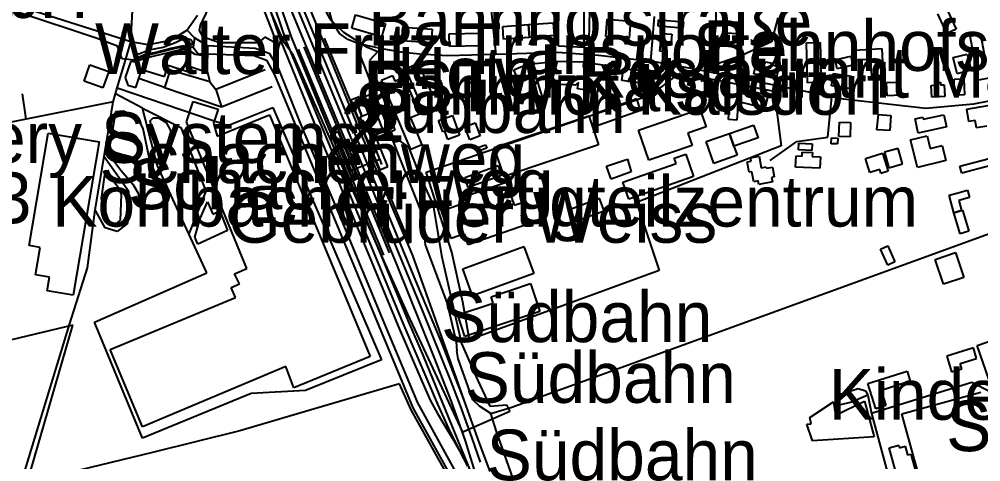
# Model space of a CAD drawing. Extents: x -3657 to 4700, y -7332 to 8131.
# Drawn here: x 2059 to 2884, y -3480 to -3101 of the extents above; entities that cross this region are included whole.
import ezdxf

# ---------------------------------------------------------------- set-up
doc = ezdxf.new("R2010")
doc.units = 0
for name, color, linetype in [('OSM_BUILDING_APARTMENTS', 9, 'CONTINUOUS'), ('OSM_BUILDING_COMMERCIAL', 9, 'CONTINUOUS'), ('OSM_BUILDING_DETACHED', 9, 'CONTINUOUS'), ('OSM_BUILDING_GARAGES', 9, 'CONTINUOUS'), ('OSM_BUILDING_HOTEL', 9, 'CONTINUOUS'), ('OSM_BUILDING_ROOF', 9, 'CONTINUOUS'), ('OSM_BUILDING_SCHOOL', 9, 'CONTINUOUS'), ('OSM_BUILDING_SEMIDETACHED_HOUSE', 9, 'CONTINUOUS'), ('OSM_BUILDING_TRAIN_STATION', 9, 'CONTINUOUS'), ('OSM_BUILDING_YES', 9, 'CONTINUOUS'), ('OSM_HIGHWAY_CYCLEWAY', 8, 'CONTINUOUS'), ('OSM_HIGHWAY_FOOTWAY', 8, 'CONTINUOUS'), ('OSM_HIGHWAY_RESIDENTIAL', 8, 'CONTINUOUS'), ('OSM_HIGHWAY_SERVICE', 8, 'CONTINUOUS'), ('OSM_HIGHWAY_STEPS', 8, 'CONTINUOUS'), ('OSM_HIGHWAY_TERTIARY', 8, 'CONTINUOUS'), ('OSM_HIGHWAY_TRACK', 8, 'CONTINUOUS'), ('OSM_HIGHWAY_UNCLASSIFIED', 8, 'CONTINUOUS'), ('OSM_LABELS', 8, 'CONTINUOUS'), ('OSM_LANDUSE_FARMLAND', 3, 'CONTINUOUS'), ('OSM_LANDUSE_INDUSTRIAL', 3, 'CONTINUOUS'), ('OSM_LANDUSE_MEADOW', 3, 'CONTINUOUS'), ('OSM_LANDUSE_RAILWAY', 3, 'CONTINUOUS'), ('OSM_LEISURE_PITCH', 3, 'CONTINUOUS'), ('OSM_RAILWAY_PLATFORM_EDGE', 5, 'CONTINUOUS'), ('OSM_RAILWAY_RAIL', 5, 'CONTINUOUS'), ('OSM_RAILWAY_SIGNAL_BOX', 5, 'CONTINUOUS')]:
    doc.layers.add(name, color=color, linetype=linetype)

msp = doc.modelspace()

# ---------------------------------------------------------------- linework, layer by layer
at = {"layer": 'OSM_BUILDING_APARTMENTS'}
for p, q in [((2344.260913, -3108.727269), (2347.590492, -3097.229714)), ((2347.590492, -3097.229714), (2373.263894, -3104.679774)), ((2373.263894, -3104.679774), (2369.934315, -3116.177329)), ((2369.934315, -3116.177329), (2344.260913, -3108.727269)), ((2387.264809, -3119.513177), (2388.0991, -3107.770993)), ((2388.0991, -3107.770993), (2413.256758, -3109.572351)), ((2413.256758, -3109.572351), (2412.422468, -3121.314535)), ((2427.826509, -3113.453053), (2454.523813, -3112.819242)), ((2428.08438, -3124.2612), (2427.826509, -3113.453053)), ((2454.523813, -3112.819242), (2454.781684, -3123.627389)), ((2412.422468, -3121.314535), (2387.264809, -3119.513177)), ((2454.781684, -3123.627389), (2428.08438, -3124.2612))]:
    msp.add_line(p, q, dxfattribs=at)
at = {"layer": 'OSM_BUILDING_COMMERCIAL'}
for p, q in [((2114.838541, -3154.139277), (2119.798779, -3140.117597)), ((2119.798779, -3140.117597), (2135.991604, -3145.844136)), ((2135.991604, -3145.844136), (2131.038951, -3159.865816)), ((2131.038951, -3159.865816), (2114.838541, -3154.139277)), ((2067.746621, -3295.023249), (2084.091135, -3198.583889)), ((2084.091135, -3198.583889), (2127.732126, -3205.989471)), ((2127.732126, -3205.989471), (2105.441394, -3337.499711)), ((2077.303042, -3296.646695), (2067.746621, -3295.023249)), ((2073.351538, -3319.942032), (2077.303042, -3296.646695)), ((2085.304649, -3321.96578), (2073.351538, -3319.942032)), ((2083.309935, -3333.741323), (2085.304649, -3321.96578)), ((2105.441394, -3337.499711), (2083.309935, -3333.741323))]:
    msp.add_line(p, q, dxfattribs=at)
at = {"layer": 'OSM_BUILDING_DETACHED'}
for p, q in [((2483.329597, -3144.454199), (2494.62286, -3139.572742)), ((2494.62286, -3139.572742), (2499.401071, -3150.625517)), ((2488.100223, -3155.506975), (2483.329597, -3144.454199)), ((2499.401071, -3150.625517), (2488.100223, -3155.506975))]:
    msp.add_line(p, q, dxfattribs=at)
at = {"layer": 'OSM_BUILDING_GARAGES'}
for p, q in [((2606.948733, -3106.94815), (2607.4038, -3101.432882)), ((2628.10938, -3108.682791), (2606.948733, -3106.94815)), ((2607.4038, -3101.432882), (2628.556863, -3103.167523)), ((2628.556863, -3103.167523), (2628.10938, -3108.682791))]:
    msp.add_line(p, q, dxfattribs=at)
at = {"layer": 'OSM_BUILDING_HOTEL'}
for p, q in [((2390.344101, -3143.408967), (2401.129205, -3138.571987)), ((2401.129205, -3138.571987), (2412.680339, -3164.391449)), ((2401.895235, -3169.217309), (2390.344101, -3143.408967)), ((2412.680339, -3164.391449), (2401.895235, -3169.217309))]:
    msp.add_line(p, q, dxfattribs=at)
at = {"layer": 'OSM_BUILDING_ROOF'}
for p, q in [((2350.738043, -3167.527146), (2343.517636, -3170.373736)), ((2343.517636, -3170.373736), (2351.526827, -3190.299867)), ((2347.643583, -3170.318139), (2351.223449, -3168.894844)), ((2353.081642, -3184.017354), (2347.643583, -3170.318139)), ((2351.223449, -3168.894844), (2350.738043, -3167.527146)), ((2351.443398, -3184.673404), (2353.081642, -3184.017354)), ((2353.513956, -3189.888446), (2351.443398, -3184.673404)), ((2355.523838, -3189.087843), (2353.513956, -3189.888446)), ((2360.597843, -3201.886379), (2355.523838, -3189.087843)), ((2328.925132, -3198.79516), (2332.520167, -3197.294028)), ((2332.520167, -3197.294028), (2349.327333, -3237.691145)), ((2351.526827, -3190.299867), (2368.341578, -3230.163248)), ((2345.732299, -3239.181157), (2328.925132, -3198.79516)), ((2364.412827, -3200.374128), (2360.597843, -3201.886379)), ((2375.357205, -3227.160985), (2364.412827, -3200.374128)), ((2368.341578, -3230.163248), (2375.357205, -3227.160985)), ((2441.159992, -3236.690391), (2469.715489, -3226.327024)), ((2469.715489, -3226.327024), (2472.787196, -3234.800077)), ((2349.327333, -3237.691145), (2345.732299, -3239.181157)), ((2444.231699, -3245.163444), (2441.159992, -3236.690391)), ((2472.787196, -3234.800077), (2444.231699, -3245.163444)), ((2556.823028, -3254.715088), (2529.996788, -3264.54472)), ((2560.630427, -3265.122933), (2556.823028, -3254.715088)), ((2529.996788, -3264.54472), (2533.804187, -3274.941445)), ((2533.804187, -3274.941445), (2560.630427, -3265.122933))]:
    msp.add_line(p, q, dxfattribs=at)
at = {"layer": 'OSM_BUILDING_SCHOOL'}
for p, q in [((2737.09809, -3442.323169), (2757.310679, -3428.835224)), ((2757.310679, -3428.835224), (2759.070274, -3440.266062)), ((2759.070274, -3440.266062), (2783.977645, -3428.245891)), ((2783.977645, -3428.245891), (2792.184033, -3458.73554)), ((2738.266097, -3447.593808), (2737.09809, -3442.323169)), ((2734.458697, -3447.894034), (2738.266097, -3447.593808)), ((2739.145894, -3462.260419), (2734.458697, -3447.894034)), ((2792.184033, -3458.73554), (2739.145894, -3462.260419))]:
    msp.add_line(p, q, dxfattribs=at)
at = {"layer": 'OSM_BUILDING_SEMIDETACHED_HOUSE'}
for p, q in [((2871.57059, -3177.96835), (2896.121491, -3173.754062)), ((2873.398445, -3188.609704), (2871.57059, -3177.96835)), ((2878.662061, -3187.709025), (2873.398445, -3188.609704)), ((2879.754224, -3194.069375), (2878.662061, -3187.709025)), ((2888.825239, -3192.501527), (2879.754224, -3194.069375))]:
    msp.add_line(p, q, dxfattribs=at)
at = {"layer": 'OSM_BUILDING_TRAIN_STATION'}
for p, q in [((2347.643583, -3170.318139), (2351.223449, -3168.894844)), ((2349.858246, -3175.889005), (2347.643583, -3170.318139)), ((2351.223449, -3168.894844), (2358.891339, -3165.848103)), ((2358.891339, -3165.848103), (2371.473961, -3197.560896)), ((2353.081642, -3184.017354), (2349.858246, -3175.889005)), ((2351.443398, -3184.673404), (2353.081642, -3184.017354)), ((2353.513956, -3189.888446), (2351.443398, -3184.673404)), ((2355.523838, -3189.087843), (2353.513956, -3189.888446)), ((2360.597843, -3201.886379), (2355.523838, -3189.087843)), ((2371.473961, -3197.560896), (2364.412827, -3200.374128)), ((2364.412827, -3200.374128), (2360.597843, -3201.886379))]:
    msp.add_line(p, q, dxfattribs=at)
at = {"layer": 'OSM_BUILDING_YES'}
for p, q in [((2521.570451, -3124.016572), (2521.775232, -3073.745345)), ((2543.337855, -3069.26419), (2543.337855, -3125.239716)), ((2854.551058, -3113.163947), (2846.845246, -3096.462469)), ((2854.588981, -3092.893112), (2862.294794, -3109.58347)), ((2473.758007, -3107.103823), (2495.874296, -3105.558214)), ((2474.531622, -3118.178838), (2473.758007, -3107.103823)), ((2495.874296, -3105.558214), (2516.997021, -3104.090441)), ((2495.874296, -3105.558214), (2496.632742, -3116.488675)), ((2496.632742, -3116.488675), (2495.874296, -3105.558214)), ((2516.997021, -3104.090441), (2517.755467, -3115.009782)), ((2561.988046, -3115.71031), (2563.163637, -3100.965863)), ((2563.163637, -3100.965863), (2583.224538, -3102.57819)), ((2583.224538, -3102.57819), (2582.048946, -3117.311517)), ((2665.637295, -3112.963796), (2666.281974, -3102.945133)), ((2666.281974, -3102.945133), (2675.345405, -3103.534466)), ((2675.345405, -3103.534466), (2674.708311, -3113.553129)), ((2517.755467, -3115.009782), (2496.632742, -3116.488675)), ((2608.996537, -3122.815666), (2610.050777, -3113.264022)), ((2610.050777, -3113.264022), (2618.575712, -3113.619846)), ((2618.575712, -3113.619846), (2617.794512, -3123.17149)), ((2674.708311, -3113.553129), (2665.637295, -3112.963796)), ((2862.294794, -3109.58347), (2854.551058, -3113.163947)), ((2874.316165, -3115.599116), (2883.174816, -3113.875594)), ((2881.63517, -3153.238598), (2874.316165, -3115.599116)), ((2883.174816, -3113.875594), (2886.474056, -3130.84394)), ((2496.640327, -3116.633228), (2474.531622, -3118.178838)), ((2496.632742, -3116.488675), (2496.640327, -3116.633228)), ((2582.048946, -3117.311517), (2561.988046, -3115.71031)), ((2608.480794, -3128.241979), (2608.996537, -3122.815666)), ((2613.88093, -3122.982459), (2613.600305, -3129.109299)), ((2617.794512, -3123.17149), (2613.88093, -3122.982459)), ((2734.026383, -3121.114384), (2745.744376, -3120.75856)), ((2735.095792, -3155.39578), (2734.026383, -3121.114384)), ((2745.744376, -3120.75856), (2746.813785, -3155.028837)), ((2543.337855, -3125.239716), (2521.570451, -3124.016572)), ((2613.600305, -3129.109299), (2608.480794, -3128.241979)), ((2775.422373, -3127.33018), (2798.577734, -3126.162634)), ((2775.862272, -3136.025624), (2775.422373, -3127.33018)), ((2798.577734, -3126.162634), (2799.730572, -3149.291178)), ((2859.920857, -3133.746128), (2871.729863, -3130.799462)), ((2871.729863, -3130.799462), (2875.218716, -3144.754425)), ((2498.862574, -3139.316993), (2520.03839, -3137.004139)), ((2507.721225, -3167.827373), (2498.862574, -3139.316993)), ((2520.03839, -3137.004139), (2543.019308, -3137.515636)), ((2543.019308, -3137.515636), (2542.708345, -3141.985672)), ((2548.775914, -3142.775156), (2549.306826, -3138.672063)), ((2549.306826, -3138.672063), (2572.029873, -3141.618728)), ((2688.951929, -3147.845644), (2691.181761, -3137.382202)), ((2691.181761, -3137.382202), (2698.788975, -3139.005648)), ((2698.788975, -3139.005648), (2699.092354, -3137.571233)), ((2699.092354, -3137.571233), (2704.629011, -3138.749899)), ((2704.629011, -3138.749899), (2704.318048, -3140.184314)), ((2704.318048, -3140.184314), (2710.438708, -3141.485294)), ((2758.660713, -3135.89219), (2772.138301, -3132.689776)), ((2760.443062, -3143.408967), (2758.660713, -3135.89219)), ((2773.928234, -3140.195433), (2760.443062, -3143.408967)), ((2772.138301, -3132.689776), (2773.928234, -3140.195433)), ((2789.385366, -3135.347335), (2775.862272, -3136.025624)), ((2790.10589, -3149.769317), (2789.385366, -3135.347335)), ((2863.409709, -3147.71221), (2859.920857, -3133.746128)), ((2542.708345, -3141.985672), (2548.775914, -3142.775156)), ((2557.103653, -3146.944965), (2554.828314, -3164.480405)), ((2571.104568, -3148.768562), (2557.103653, -3146.944965)), ((2572.029873, -3141.618728), (2571.104568, -3148.768562)), ((2575.882779, -3153.516586), (2577.156968, -3143.175457)), ((2577.156968, -3143.175457), (2594.495047, -3145.3104)), ((2594.495047, -3145.3104), (2593.220858, -3155.662648)), ((2708.208876, -3151.948737), (2688.951929, -3147.845644)), ((2710.438708, -3141.485294), (2708.208876, -3151.948737)), ((2755.664851, -3158.086697), (2757.166575, -3147.567657)), ((2757.166575, -3147.567657), (2772.78298, -3149.802675)), ((2875.218716, -3144.754425), (2863.409709, -3147.71221)), ((2369.775041, -3153.238598), (2379.134267, -3149.268939)), ((2371.792508, -3157.975502), (2369.775041, -3153.238598)), ((2379.134267, -3149.268939), (2381.144149, -3154.005843)), ((2381.144149, -3154.005843), (2384.420636, -3152.615907)), ((2384.420636, -3152.615907), (2386.627714, -3157.819829)), ((2386.627714, -3157.819829), (2391.155638, -3155.896157)), ((2391.155638, -3155.896157), (2402.350303, -3182.293833)), ((2442.123218, -3157.041465), (2451.247325, -3153.016208)), ((2451.247325, -3153.016208), (2455.995198, -3163.802116)), ((2519.401295, -3153.438749), (2511.058388, -3156.908031)), ((2521.069877, -3156.908031), (2519.401295, -3153.438749)), ((2538.582398, -3155.240107), (2535.958174, -3157.419527)), ((2537.884627, -3160.633061), (2538.582398, -3155.240107)), ((2593.220858, -3155.662648), (2575.882779, -3153.516586)), ((2746.813785, -3155.028837), (2735.095792, -3155.39578)), ((2772.78298, -3149.802675), (2771.281257, -3160.321715)), ((2799.730572, -3149.291178), (2790.10589, -3149.769317)), ((2802.718849, -3155.295704), (2814.656792, -3154.784208)), ((2803.204255, -3166.593109), (2802.718849, -3155.295704)), ((2814.656792, -3154.784208), (2815.142197, -3166.081612)), ((2844.152762, -3155.295704), (2848.870297, -3155.017717)), ((2844.281698, -3157.519603), (2844.152762, -3155.295704)), ((2848.870297, -3155.017717), (2848.999233, -3157.252735)), ((2860.580705, -3152.337919), (2868.953951, -3152.026574)), ((2861.096449, -3166.081612), (2860.580705, -3152.337919)), ((2868.953951, -3152.026574), (2869.469694, -3165.770266)), ((2890.486236, -3151.515077), (2881.63517, -3153.238598)), ((2369.02418, -3159.154168), (2371.792508, -3157.975502)), ((2371.62565, -3165.303248), (2369.02418, -3159.154168)), ((2374.393978, -3164.124582), (2371.62565, -3165.303248)), ((2394.970622, -3212.638928), (2374.393978, -3164.124582)), ((2446.871091, -3167.827373), (2442.123218, -3157.041465)), ((2455.995198, -3163.802116), (2446.871091, -3167.827373)), ((2511.058388, -3156.908031), (2513.750871, -3165.381084)), ((2535.958174, -3157.419527), (2521.069877, -3156.908031)), ((2546.318549, -3161.733891), (2537.884627, -3160.633061)), ((2546.106184, -3163.346217), (2546.318549, -3161.733891)), ((2554.828314, -3164.480405), (2546.106184, -3163.346217)), ((2675.997669, -3171.708076), (2678.682568, -3160.633061)), ((2678.682568, -3160.633061), (2701.147743, -3166.092732)), ((2771.281257, -3160.321715), (2755.664851, -3158.086697)), ((2840.883859, -3157.719754), (2844.281698, -3157.519603)), ((2841.452694, -3167.749536), (2840.883859, -3157.719754)), ((2848.999233, -3157.252735), (2852.184707, -3157.074823)), ((2852.184707, -3157.074823), (2852.753541, -3167.104606)), ((2202.643851, -3188.898811), (2208.339781, -3171.39673)), ((2208.339781, -3171.39673), (2229.902405, -3177.901633)), ((2513.750871, -3165.381084), (2507.721225, -3167.827373)), ((2588.563998, -3169.284026), (2552.188922, -3182.193757)), ((2591.961837, -3178.857909), (2588.563998, -3169.284026)), ((2667.131434, -3186.964019), (2668.413208, -3166.893335)), ((2668.413208, -3166.893335), (2675.77772, -3167.371473)), ((2675.77772, -3167.371473), (2674.495946, -3187.442158)), ((2698.462844, -3177.167746), (2675.997669, -3171.708076)), ((2701.147743, -3166.092732), (2698.462844, -3177.167746)), ((2815.142197, -3166.081612), (2803.204255, -3166.593109)), ((2852.753541, -3167.104606), (2841.452694, -3167.749536)), ((2869.469694, -3165.770266), (2861.096449, -3166.081612)), ((2229.902405, -3177.901633), (2225.837133, -3190.121955)), ((2555.58676, -3191.77876), (2591.961837, -3178.857909)), ((2590.262918, -3196.070884), (2642.74739, -3178.012828)), ((2642.74739, -3178.012828), (2648.003422, -3193.30213)), ((2254.316786, -3314.682512), (2202.643851, -3188.898811)), ((2229.090867, -3201.108014), (2273.846774, -3182.79421)), ((2273.846774, -3182.79421), (2360.097269, -3389.994836)), ((2402.350303, -3182.293833), (2394.545892, -3185.607441)), ((2394.545892, -3185.607441), (2404.322263, -3208.669269)), ((2418.725155, -3187.809101), (2430.594837, -3183.472499)), ((2422.267098, -3197.494179), (2418.725155, -3187.809101)), ((2430.594837, -3183.472499), (2436.730666, -3200.240694)), ((2466.507262, -3210.759734), (2547.49414, -3183.750486)), ((2547.49414, -3183.750486), (2555.814294, -3208.735986)), ((2552.188922, -3182.193757), (2555.58676, -3191.77876)), ((2674.495946, -3187.442158), (2667.131434, -3186.964019)), ((2761.861356, -3201.374882), (2762.377099, -3189.15456)), ((2762.377099, -3189.15456), (2771.963859, -3189.554861)), ((2771.963859, -3189.554861), (2771.4557, -3201.786303)), ((2794.429033, -3195.648343), (2795.794236, -3182.616298)), ((2795.794236, -3182.616298), (2806.404898, -3183.339065)), ((2806.404898, -3183.339065), (2805.441671, -3196.359991)), ((2827.307673, -3186.385806), (2833.853063, -3184.940272)), ((2829.977404, -3198.528292), (2827.307673, -3186.385806)), ((2833.853063, -3184.940272), (2834.232286, -3186.674913)), ((2834.232286, -3186.674913), (2851.926835, -3182.78309)), ((2851.926835, -3182.78309), (2854.217342, -3193.190935)), ((2225.837133, -3190.121955), (2229.090867, -3201.108014)), ((2424.117707, -3196.81589), (2422.267098, -3197.494179)), ((2426.711593, -3203.910126), (2424.117707, -3196.81589)), ((2441.296512, -3193.190935), (2450.094487, -3189.866207)), ((2445.505888, -3204.332667), (2441.296512, -3193.190935)), ((2450.094487, -3189.866207), (2454.303863, -3201.007939)), ((2599.113984, -3221.823629), (2590.262918, -3196.070884)), ((2648.003422, -3193.30213), (2632.493199, -3198.639487)), ((2668.09466, -3198.850757), (2688.792655, -3191.623087)), ((2688.792655, -3191.623087), (2692.622808, -3202.609146)), ((2805.441671, -3196.359991), (2794.429033, -3195.648343)), ((2854.217342, -3193.190935), (2829.977404, -3198.528292)), ((2436.730666, -3200.240694), (2426.711593, -3203.910126)), ((2454.303863, -3201.007939), (2445.505888, -3204.332667)), ((2632.493199, -3198.639487), (2636.088233, -3209.102929)), ((2648.094436, -3205.822679), (2668.09466, -3198.850757)), ((2654.617072, -3224.536785), (2648.094436, -3205.822679)), ((2668.09466, -3198.850757), (2671.924813, -3209.836816)), ((2671.924813, -3209.836816), (2668.09466, -3198.850757)), ((2692.622808, -3202.609146), (2671.924813, -3209.836816)), ((2755.285628, -3207.646276), (2755.467655, -3202.720341)), ((2755.467655, -3202.720341), (2761.019481, -3202.931611)), ((2761.019481, -3202.931611), (2760.829869, -3207.846427)), ((2771.4557, -3201.786303), (2761.861356, -3201.374882)), ((2823.27274, -3204.354906), (2837.455683, -3200.796668)), ((2829.226542, -3228.095023), (2823.27274, -3204.354906)), ((2837.455683, -3200.796668), (2840.224011, -3211.838325)), ((2404.322263, -3208.669269), (2394.970622, -3212.638928)), ((2453.348221, -3210.61518), (2458.9228, -3208.624791)), ((2454.402461, -3213.584085), (2453.348221, -3210.61518)), ((2459.97704, -3211.593696), (2454.402461, -3213.584085)), ((2458.9228, -3208.624791), (2459.97704, -3211.593696)), ((2474.835, -3235.745234), (2466.507262, -3210.759734)), ((2555.814294, -3208.735986), (2474.835, -3235.745234)), ((2636.088233, -3209.102929), (2599.113984, -3221.823629)), ((2671.924813, -3209.836816), (2674.617297, -3217.553744)), ((2727.298966, -3212.994752), (2727.556837, -3207.134779)), ((2738.652904, -3213.506248), (2727.298966, -3212.994752)), ((2727.556837, -3207.134779), (2738.910776, -3207.635156)), ((2738.910776, -3207.635156), (2738.652904, -3213.506248)), ((2760.829869, -3207.846427), (2755.285628, -3207.646276)), ((2812.624156, -3211.660413), (2801.057852, -3214.918424)), ((2816.37088, -3224.948206), (2812.624156, -3211.660413)), ((2840.224011, -3211.838325), (2850.379605, -3209.291961)), ((2850.379605, -3209.291961), (2853.565078, -3221.979302)), ((2562.769245, -3227.005313), (2580.615483, -3220.811755)), ((2580.615483, -3220.811755), (2583.709943, -3231.742216)), ((2620.737283, -3219.944435), (2630.688097, -3216.475153)), ((2622.405865, -3224.748056), (2620.737283, -3219.944435)), ((2630.688097, -3216.475153), (2637.370007, -3235.667397)), ((2674.617297, -3217.553744), (2654.617072, -3224.536785)), ((2683.331843, -3223.235805), (2686.752435, -3222.579754)), ((2686.191185, -3219.633089), (2693.51019, -3218.232033)), ((2686.752435, -3222.579754), (2686.191185, -3219.633089)), ((2693.51019, -3218.232033), (2695.406306, -3228.217337)), ((2724.788509, -3227.783677), (2725.220823, -3217.976285)), ((2725.220823, -3217.976285), (2730.385841, -3218.209794)), ((2730.385841, -3218.209794), (2730.537531, -3214.840588)), ((2730.537531, -3214.840588), (2739.236908, -3215.21865)), ((2739.236908, -3215.21865), (2739.085219, -3218.587857)), ((2739.085219, -3218.587857), (2746.070508, -3218.899202)), ((2746.070508, -3218.899202), (2745.638193, -3228.706595)), ((2784.652663, -3220.244661), (2799.389271, -3215.618952)), ((2788.460062, -3232.398267), (2784.652663, -3220.244661)), ((2799.389271, -3215.618952), (2804.26608, -3231.186242)), ((2801.057852, -3214.918424), (2804.804576, -3228.217337)), ((2853.565078, -3221.979302), (2829.226542, -3228.095023)), ((2865.685048, -3226.860759), (2890.637926, -3220.289139)), ((2566.599398, -3237.935774), (2562.769245, -3227.005313)), ((2576.732239, -3240.682289), (2622.405865, -3224.748056)), ((2685.023178, -3232.142518), (2683.331843, -3223.235805)), ((2695.406306, -3228.217337), (2699.676357, -3227.405614)), ((2699.676357, -3227.405614), (2699.934229, -3228.739953)), ((2699.934229, -3228.739953), (2704.962727, -3227.783677)), ((2704.962727, -3227.783677), (2706.53271, -3236.04546)), ((2745.638193, -3228.706595), (2724.788509, -3227.783677)), ((2796.924321, -3229.740708), (2788.460062, -3232.398267)), ((2797.99373, -3233.154392), (2796.924321, -3229.740708)), ((2804.804576, -3228.217337), (2816.37088, -3224.948206)), ((2867.2702, -3232.898644), (2865.685048, -3226.860759)), ((2892.230663, -3226.315904), (2867.2702, -3232.898644)), ((2583.709943, -3231.742216), (2566.599398, -3237.935774)), ((2637.370007, -3235.667397), (2581.745568, -3255.070912)), ((2687.32127, -3231.708858), (2685.023178, -3232.142518)), ((2688.959513, -3240.281987), (2687.32127, -3231.708858)), ((2706.53271, -3236.04546), (2704.158774, -3236.501359)), ((2704.158774, -3236.501359), (2704.909636, -3240.448779)), ((2804.26608, -3231.186242), (2797.99373, -3233.154392)), ((2441.061394, -3252.91373), (2476.746284, -3240.615572)), ((2476.746284, -3240.615572), (2483.549546, -3260.37491)), ((2581.745568, -3255.070912), (2576.732239, -3240.682289)), ((2692.577302, -3239.592578), (2688.959513, -3240.281987)), ((2693.16889, -3242.683797), (2692.577302, -3239.592578)), ((2704.909636, -3240.448779), (2693.16889, -3242.683797)), ((2863.060824, -3250.000423), (2872.101502, -3247.531896)), ((2872.101502, -3247.531896), (2873.800421, -3253.781051)), ((2442.729975, -3257.761829), (2441.061394, -3252.91373)), ((2856.340991, -3251.82402), (2863.060824, -3250.000423)), ((2860.444185, -3266.935411), (2856.340991, -3251.82402)), ((2873.800421, -3253.781051), (2864.759743, -3256.238459)), ((2421.273534, -3265.145172), (2442.729975, -3257.761829)), ((2483.549546, -3260.37491), (2489.920494, -3258.18437)), ((2489.920494, -3258.18437), (2496.147337, -3276.264665)), ((2864.759743, -3256.238459), (2867.095758, -3264.878305)), ((2429.464752, -3288.952006), (2421.273534, -3265.145172)), ((2860.444185, -3266.935411), (2867.861788, -3264.644795)), ((2867.095758, -3264.878305), (2860.444185, -3266.935411)), ((2865.996011, -3284.91563), (2860.444185, -3266.935411)), ((2867.861788, -3264.644795), (2873.406029, -3282.625015)), ((2496.147337, -3276.264665), (2444.095178, -3294.200407)), ((2440.932458, -3285.004586), (2429.464752, -3288.952006)), ((2444.095178, -3294.200407), (2440.932458, -3285.004586)), ((2873.406029, -3282.625015), (2865.996011, -3284.91563)), ((2439.483826, -3314.793707), (2491.937961, -3295.701538)), ((2491.937961, -3295.701538), (2500.341544, -3318.818963)), ((2797.682767, -3297.892078), (2803.924779, -3295.134444)), ((2803.924779, -3295.134444), (2809.984763, -3308.889257)), ((2803.742752, -3311.646891), (2797.682767, -3297.892078)), ((2844.395465, -3306.865509), (2861.854895, -3300.91658)), ((2861.854895, -3300.91658), (2869.098055, -3322.199289)), ((2809.984763, -3308.889257), (2803.742752, -3311.646891)), ((2851.631041, -3328.137098), (2844.395465, -3306.865509)), ((2243.736462, -3319.163668), (2254.316786, -3314.682512)), ((2248.211295, -3327.714558), (2243.736462, -3319.163668)), ((2447.887409, -3337.911132), (2439.483826, -3314.793707)), ((2500.341544, -3318.818963), (2447.887409, -3337.911132)), ((2240.884705, -3330.972569), (2248.211295, -3327.714558)), ((2463.71618, -3338.767333), (2497.542877, -3327.592243)), ((2497.542877, -3327.592243), (2505.461055, -3351.576989)), ((2869.098055, -3322.199289), (2851.631041, -3328.137098)), ((2244.548, -3339.523459), (2240.884705, -3330.972569)), ((2137.136858, -3383.890235), (2244.548, -3339.523459)), ((2435.145514, -3354.345743), (2465.544035, -3344.304841)), ((2465.544035, -3344.304841), (2463.71618, -3338.767333)), ((2441.235836, -3372.8041), (2435.145514, -3354.345743)), ((2505.461055, -3351.576989), (2441.235836, -3372.8041)), ((2164.804973, -3450.251367), (2137.136858, -3383.890235)), ((2877.175507, -3382.722688), (2854.346278, -3389.739088)), ((2879.913497, -3391.618282), (2877.175507, -3382.722688)), ((2360.097269, -3389.994836), (2294.590276, -3416.87065)), ((2854.346278, -3389.739088), (2858.479809, -3403.204793)), ((2865.760892, -3395.966004), (2879.913497, -3391.618282)), ((2287.680831, -3398.545726), (2164.804973, -3450.251367)), ((2294.590276, -3416.87065), (2287.680831, -3398.545726)), ((2786.692883, -3413.045544), (2820.405813, -3402.482026)), ((2820.405813, -3402.482026), (2823.143804, -3411.233067)), ((2858.479809, -3403.204793), (2867.164018, -3400.536115)), ((2867.164018, -3400.536115), (2865.760892, -3395.966004)), ((2823.143804, -3411.233067), (2798.031652, -3419.094548)), ((2793.496144, -3434.784152), (2786.692883, -3413.045544)), ((2798.031652, -3419.094548), (2802.096924, -3432.093235)), ((2802.096924, -3432.093235), (2793.496144, -3434.784152)), ((2804.941097, -3468.353901), (2813.329511, -3465.974329)), ((2814.004528, -3500.411398), (2804.941097, -3468.353901)), ((2813.329511, -3465.974329), (2813.981775, -3468.298303)), ((2813.981775, -3468.298303), (2818.737232, -3466.952845)), ((2818.737232, -3466.952845), (2820.845712, -3474.414024)), ((2820.845712, -3474.414024), (2823.606456, -3473.63566)), ((2823.606456, -3473.63566), (2836.85651, -3520.504321))]:
    msp.add_line(p, q, dxfattribs=at)
at = {"layer": 'OSM_HIGHWAY_CYCLEWAY'}
for p, q in [((2125.964946, -3117.378234), (2057.196635, -3094.594394)), ((2143.485052, -3123.960974), (2125.964946, -3117.378234)), ((2209.553295, -3116.855618), (2208.263937, -3124.761578)), ((2147.580661, -3135.00263), (2143.485052, -3123.960974)), ((2194.012734, -3125.829049), (2169.021933, -3132.15604)), ((2208.263937, -3124.761578), (2194.012734, -3125.829049)), ((2208.263937, -3124.761578), (2212.359546, -3130.41028)), ((2212.359546, -3130.41028), (2260.604304, -3132.044845)), ((2260.604304, -3132.044845), (2271.139121, -3135.958907)), ((2150.697875, -3135.047108), (2147.580661, -3135.00263)), ((2157.630072, -3136.070102), (2150.697875, -3135.047108)), ((2169.021933, -3132.15604), (2157.630072, -3136.070102)), ((2271.139121, -3135.958907), (2278.033397, -3148.523933)), ((2278.033397, -3148.523933), (2396.775724, -3434.016907)), ((2396.775724, -3434.016907), (2428.911087, -3492.383124))]:
    msp.add_line(p, q, dxfattribs=at)
at = {"layer": 'OSM_HIGHWAY_FOOTWAY'}
for p, q in [((2376.813421, -3198.061273), (2361.735512, -3204.154755)), ((2361.735512, -3204.154755), (2357.473045, -3205.767082)), ((2335.963513, -3211.048841), (2333.710928, -3211.927281)), ((2338.534645, -3210.003608), (2335.963513, -3211.048841)), ((2368.341578, -3221.267654), (2344.086471, -3230.719223)), ((2368.341578, -3221.267654), (2369.759872, -3225.381867)), ((2344.086471, -3230.719223), (2345.906741, -3235.100303)), ((2435.501984, -3392.10754), (2434.258132, -3385.146737)), ((2448.251463, -3427.078344), (2435.501984, -3392.10754)), ((2875.878564, -3412.289419), (2789.787343, -3438.853887)), ((2891.570814, -3420.351051), (2875.878564, -3412.289419)), ((2453.757782, -3432.460179), (2448.251463, -3427.078344)), ((2463.670673, -3438.753811), (2453.757782, -3432.460179)), ((2468.342701, -3454.243265), (2463.670673, -3438.753811)), ((2482.449799, -3493.995451), (2468.342701, -3454.243265))]:
    msp.add_line(p, q, dxfattribs=at)
at = {"layer": 'OSM_HIGHWAY_RESIDENTIAL'}
for p, q in [((2155.081693, -3120.380497), (2156.560663, -3088.167327)), ((2463.860285, -3093.58252), (2467.880049, -3131.05521)), ((2139.745913, -3171.685837), (2065.122397, -3186.73051)), ((2752.388364, -3202.131007), (2755.854463, -3167.404832)), ((2065.122397, -3186.73051), (1921.45753, -3214.251254)), ((2703.043858, -3222.179453), (2725.986854, -3205.778201)), ((2725.986854, -3205.778201), (2752.388364, -3202.131007)), ((2762.005461, -3422.474874), (2778.334806, -3417.593417)), ((2778.334806, -3417.593417), (2784.61474, -3419.394775)), ((2784.61474, -3419.394775), (2786.609454, -3423.275478)), ((2762.005461, -3431.804128), (2762.005461, -3422.474874)), ((2786.609454, -3423.275478), (2772.820903, -3429.257765)), ((2786.609454, -3423.275478), (2789.787343, -3438.853887)), ((2772.820903, -3429.257765), (2762.005461, -3431.804128)), ((2789.787343, -3438.853887), (2829.719532, -3585.775743))]:
    msp.add_line(p, q, dxfattribs=at)
at = {"layer": 'OSM_HIGHWAY_SERVICE'}
for p, q in [((2547.501725, -3131.399915), (2549.04137, -3068.852768)), ((2656.452512, -3107.804351), (2657.264049, -3078.90479)), ((2600.706721, -3136.9819), (2603.763259, -3098.641889)), ((2709.429975, -3099.764958), (2704.15119, -3120.347139)), ((2654.419876, -3128.975865), (2656.452512, -3107.804351)), ((2220.656946, -3123.872018), (2220.338399, -3145.543909)), ((2352.110831, -3122.30417), (2351.511658, -3132.400669)), ((2588.837039, -3135.65868), (2590.755908, -3118.101001)), ((2704.15119, -3120.347139), (2679.205896, -3131.644543)), ((2650.392527, -3146.111003), (2654.419876, -3128.975865)), ((2679.205896, -3131.644543), (2656.444928, -3139.650578)), ((2351.511658, -3132.400669), (2357.131744, -3146.978324)), ((2656.444928, -3139.650578), (2652.645112, -3146.533544)), ((2188.605013, -3144.520916), (2183.9254, -3159.387678)), ((2222.575815, -3154.706371), (2188.605013, -3144.520916)), ((2220.338399, -3145.543909), (2222.575815, -3154.706371)), ((2270.23657, -3144.242929), (2227.664989, -3161.211274)), ((2357.131744, -3146.978324), (2376.813421, -3198.061273)), ((2183.9254, -3159.387678), (2161.809111, -3151.793064)), ((2222.575815, -3154.706371), (2227.664989, -3161.211274)), ((2065.122397, -3186.73051), (2062.043106, -3164.81399)), ((2164.804973, -3177.08991), (2141.763379, -3164.925185)), ((2143.318194, -3159.732382), (2238.040532, -3192.156823)), ((2183.9254, -3159.387678), (2232.754162, -3176.078036)), ((2227.664989, -3161.211274), (2232.754162, -3176.078036)), ((2232.754162, -3176.078036), (2276.190373, -3158.553716)), ((2164.804973, -3177.08991), (2197.759458, -3193.780268)), ((2177.417932, -3225.937841), (2164.804973, -3177.08991)), ((2238.040532, -3192.156823), (2276.690947, -3176.689608)), ((2276.690947, -3176.689608), (2369.866055, -3392.852546)), ((2197.759458, -3193.780268), (2219.322081, -3248.332499)), ((2376.813421, -3198.061273), (2386.271245, -3222.735427)), ((2386.271245, -3222.735427), (2404.193327, -3266.813096)), ((2204.615811, -3284.782196), (2177.417932, -3225.937841)), ((2219.322081, -3248.332499), (2204.615811, -3284.782196)), ((2404.193327, -3266.813096), (2407.189189, -3294.400558)), ((2220.141203, -3318.351945), (2204.615811, -3284.782196)), ((2407.189189, -3294.400558), (2426.248941, -3344.527231)), ((2123.712361, -3360.683853), (2220.141203, -3318.351945)), ((2426.248941, -3344.527231), (2433.734804, -3377.463168)), ((2164.804973, -3460.014281), (2123.712361, -3360.683853)), ((2433.734804, -3377.463168), (2434.258132, -3385.146737)), ((2369.866055, -3392.852546), (2304.768623, -3419.305819)), ((2304.768623, -3419.305819), (2257.972496, -3421.752107)), ((2257.972496, -3421.752107), (2164.804973, -3460.014281))]:
    msp.add_line(p, q, dxfattribs=at)
at = {"layer": 'OSM_HIGHWAY_STEPS'}
for p, q in [((2368.341578, -3221.267654), (2361.735512, -3204.154755)), ((2344.086471, -3230.719223), (2335.963513, -3211.048841))]:
    msp.add_line(p, q, dxfattribs=at)
at = {"layer": 'OSM_HIGHWAY_TERTIARY'}
for p, q in [((2155.081693, -3120.380497), (1945.932587, -3053.930409)), ((2327.54476, -3102.622668), (2317.191971, -3065.261172)), ((2212.23061, -3097.796808), (2203.296114, -3110.339596)), ((2333.801941, -3113.108349), (2327.54476, -3102.622668)), ((2203.296114, -3110.339596), (2188.938729, -3119.135114)), ((2341.007179, -3118.334511), (2333.801941, -3113.108349)), ((2169.704535, -3122.882383), (2155.081693, -3120.380497)), ((2188.938729, -3119.135114), (2169.704535, -3122.882383)), ((2346.589343, -3120.525051), (2341.007179, -3118.334511)), ((2352.110831, -3122.30417), (2346.589343, -3120.525051)), ((2370.063251, -3126.229351), (2352.110831, -3122.30417)), ((2388.387309, -3129.598557), (2370.063251, -3126.229351)), ((2402.706773, -3130.777223), (2388.387309, -3129.598557)), ((2426.11242, -3132.300594), (2402.706773, -3130.777223)), ((2467.880049, -3131.05521), (2426.11242, -3132.300594)), ((2521.107799, -3129.576318), (2467.880049, -3131.05521)), ((2547.501725, -3131.399915), (2521.107799, -3129.576318)), ((2555.958399, -3131.978128), (2547.501725, -3131.399915)), ((2588.837039, -3135.65868), (2555.958399, -3131.978128)), ((2600.706721, -3136.9819), (2588.837039, -3135.65868)), ((2604.081806, -3137.359963), (2600.706721, -3136.9819)), ((2650.392527, -3146.111003), (2604.081806, -3137.359963)), ((2652.645112, -3146.533544), (2650.392527, -3146.111003)), ((2755.854463, -3167.404832), (2652.645112, -3146.533544)), ((2765.881121, -3169.595372), (2755.854463, -3167.404832)), ((2836.522794, -3177.423495), (2765.881121, -3169.595372)), ((2918.905213, -3165.714669), (2877.387872, -3173.79854)), ((2877.387872, -3173.79854), (2836.522794, -3177.423495))]:
    msp.add_line(p, q, dxfattribs=at)
at = {"layer": 'OSM_HIGHWAY_TRACK'}
for p, q in [((2480.803971, -3433.794518), (2897.304667, -3282.29143)), ((2463.670673, -3438.753811), (2480.803971, -3433.794518))]:
    msp.add_line(p, q, dxfattribs=at)
at = {"layer": 'OSM_HIGHWAY_UNCLASSIFIED'}
for p, q in [((2209.553295, -3116.855618), (2203.296114, -3110.339596)), ((2150.697875, -3135.047108), (2155.081693, -3120.380497)), ((2220.656946, -3123.872018), (2209.553295, -3116.855618)), ((2261.51444, -3125.962483), (2220.656946, -3123.872018)), ((2274.188075, -3130.666028), (2261.51444, -3125.962483)), ((2282.20485, -3144.298526), (2274.188075, -3130.666028)), ((2143.318194, -3159.732382), (2150.697875, -3135.047108)), ((2302.629805, -3195.759538), (2282.20485, -3144.298526)), ((2139.745913, -3171.685837), (2141.763379, -3164.925185)), ((2141.763379, -3164.925185), (2143.318194, -3159.732382)), ((2131.964255, -3218.632335), (2139.745913, -3171.685837)), ((2333.453056, -3267.869448), (2302.629805, -3195.759538)), ((2124.402547, -3264.211135), (2131.964255, -3218.632335)), ((2131.964255, -3218.632335), (2153.003551, -3247.921078)), ((2153.003551, -3247.921078), (2152.192014, -3276.008917)), ((2117.667545, -3313.970865), (2124.402547, -3264.211135)), ((2133.071587, -3279.678349), (2124.402547, -3264.211135)), ((2372.649552, -3362.407375), (2333.453056, -3267.869448)), ((2143.242349, -3282.936361), (2133.071587, -3279.678349)), ((2152.192014, -3276.008917), (2143.242349, -3282.936361)), ((2102.453116, -3362.585287), (2117.667545, -3313.970865)), ((2054.170435, -3520.493202), (2102.453116, -3362.585287)), ((2401.007853, -3429.635827), (2372.649552, -3362.407375)), ((2433.924416, -3489.358622), (2401.007853, -3429.635827))]:
    msp.add_line(p, q, dxfattribs=at)
at = {"layer": 'OSM_LANDUSE_FARMLAND'}
for p, q in [((2105.274536, -3363.296934), (1748.531811, -3448.227619)), ((2065.979441, -3498.343173), (2105.274536, -3363.296934)), ((2385.353525, -3413.523683), (2248.309893, -3453.876321)), ((2395.304338, -3435.695951), (2385.353525, -3413.523683)), ((2427.583806, -3493.717464), (2395.304338, -3435.695951)), ((2248.309893, -3453.876321), (2173.633286, -3472.390277)), ((2173.633286, -3472.390277), (2065.979441, -3498.343173))]:
    msp.add_line(p, q, dxfattribs=at)
at = {"layer": 'OSM_LANDUSE_INDUSTRIAL'}
for p, q in [((2620.471827, -3150.970222), (2626.053991, -3147.100638)), ((2626.053991, -3147.100638), (2706.555464, -3162.701286)), ((2601.518258, -3165.514518), (2620.471827, -3150.970222)), ((2706.555464, -3162.701286), (2712.532019, -3209.347558)), ((2408.02348, -3232.086921), (2601.518258, -3165.514518)), ((2712.532019, -3209.347558), (2588.298542, -3257.895263)), ((2430.208029, -3300.727549), (2408.02348, -3232.086921)), ((2588.298542, -3257.895263), (2607.752686, -3316.294839)), ((2439.445903, -3343.559835), (2430.208029, -3300.727549)), ((2607.752686, -3316.294839), (2445.285939, -3375.672929)), ((2445.285939, -3375.672929), (2439.445903, -3343.559835))]:
    msp.add_line(p, q, dxfattribs=at)
at = {"layer": 'OSM_LANDUSE_MEADOW'}
for p, q in [((2251.465028, -3047.036324), (2274.658311, -3107.893307)), ((2214.642469, -3106.058591), (2224.411255, -3085.91007)), ((2213.830931, -3110.539746), (2214.642469, -3106.058591)), ((2217.084665, -3116.433078), (2213.830931, -3110.539746)), ((2274.658311, -3107.893307), (2280.149461, -3122.137377)), ((2182.605704, -3124.939489), (2193.694186, -3120.658485)), ((2193.694186, -3120.658485), (2200.861502, -3117.144725)), ((2206.860811, -3123.304924), (2198.677177, -3123.916496)), ((2200.861502, -3117.144725), (2206.200963, -3118.012045)), ((2206.200963, -3118.012045), (2207.831622, -3120.258183)), ((2207.831622, -3120.258183), (2206.860811, -3123.304924)), ((2231.123503, -3121.114384), (2217.084665, -3116.433078)), ((2264.077988, -3121.114384), (2231.123503, -3121.114384)), ((2269.773918, -3116.232927), (2264.077988, -3121.114384)), ((2280.149461, -3122.137377), (2269.773918, -3116.232927)), ((2157.379785, -3133.379184), (2161.702928, -3130.532594)), ((2169.075025, -3130.532594), (2159.92058, -3134.302102)), ((2161.702928, -3130.532594), (2170.652593, -3127.074432)), ((2175.483894, -3129.620796), (2169.075025, -3130.532594)), ((2170.652593, -3127.074432), (2182.605704, -3124.939489)), ((2186.981938, -3129.765349), (2175.081918, -3132.623059)), ((2189.317952, -3126.151514), (2175.483894, -3129.620796)), ((2199.898276, -3126.718608), (2186.981938, -3129.765349)), ((2198.677177, -3123.916496), (2189.317952, -3126.151514)), ((2204.373108, -3127.430256), (2199.898276, -3126.718608)), ((2210.167636, -3131.188644), (2204.373108, -3127.430256)), ((2217.395628, -3132.311713), (2210.167636, -3131.188644)), ((2155.043771, -3136.892944), (2150.053196, -3150.836788)), ((2158.396103, -3137.704667), (2155.043771, -3136.892944)), ((2159.92058, -3134.302102), (2157.379785, -3133.379184)), ((2165.821291, -3134.758001), (2158.396103, -3137.704667)), ((2175.081918, -3132.623059), (2165.821291, -3134.758001)), ((2183.72062, -3150.025065), (2186.875755, -3140.251031)), ((2186.875755, -3140.251031), (2203.455388, -3145.74406)), ((2216.986067, -3145.232564), (2217.395628, -3132.311713)), ((2159.109042, -3159.587829), (2164.501594, -3144.020539)), ((2164.501594, -3144.020539), (2183.72062, -3150.025065)), ((2203.455388, -3145.74406), (2204.979865, -3141.162829)), ((2204.979865, -3141.162829), (2216.986067, -3145.232564)), ((2150.053196, -3150.836788), (2152.396794, -3157.352811)), ((2152.396794, -3157.352811), (2159.109042, -3159.587829)), ((2141.81647, -3180.347921), (2136.734881, -3210.670778)), ((2148.733499, -3179.736349), (2141.81647, -3180.347921)), ((2160.936898, -3185.440649), (2148.733499, -3179.736349)), ((2165.61651, -3194.803262), (2160.936898, -3185.440649)), ((2171.418623, -3188.087088), (2174.164198, -3185.440649)), ((2174.368979, -3200.807788), (2171.418623, -3188.087088)), ((2174.164198, -3185.440649), (2178.737628, -3185.340574)), ((2178.737628, -3185.340574), (2185.146498, -3189.410308)), ((2185.146498, -3189.410308), (2189.219354, -3197.03828)), ((2171.312441, -3222.079377), (2165.61651, -3194.803262)), ((2189.219354, -3197.03828), (2180.573068, -3225.937841)), ((2180.573068, -3225.937841), (2174.368979, -3200.807788)), ((2136.734881, -3210.670778), (2139.374274, -3221.056384)), ((2139.374274, -3221.056384), (2146.496083, -3230.218846)), ((2186.572377, -3257.494961), (2171.312441, -3222.079377)), ((2129.817853, -3254.737327), (2133.170185, -3230.418997)), ((2133.170185, -3230.418997), (2143.849106, -3244.663067)), ((2146.496083, -3230.218846), (2156.666846, -3242.227898)), ((2143.849106, -3244.663067), (2146.700864, -3251.17909)), ((2156.666846, -3242.227898), (2161.346458, -3249.955945)), ((2133.473563, -3266.246002), (2129.817853, -3254.737327)), ((2146.700864, -3251.17909), (2145.684546, -3273.262402)), ((2161.346458, -3249.955945), (2162.567557, -3259.729979)), ((2162.567557, -3259.729979), (2179.860129, -3260.953124)), ((2179.860129, -3260.953124), (2186.572377, -3257.494961)), ((2214.445273, -3271.739032), (2220.74796, -3257.494961)), ((2220.74796, -3257.494961), (2225.222792, -3268.069599)), ((2136.021942, -3273.97405), (2133.473563, -3266.246002)), ((2209.76566, -3287.817818), (2214.445273, -3271.739032)), ((2225.222792, -3268.069599), (2231.328284, -3265.223009)), ((2231.328284, -3265.223009), (2237.835751, -3281.913367)), ((2138.866115, -3276.220187), (2136.021942, -3273.97405)), ((2142.832788, -3275.808766), (2138.866115, -3276.220187)), ((2145.684546, -3273.262402), (2142.832788, -3275.808766)), ((2212.405052, -3293.722269), (2209.76566, -3287.817818)), ((2237.835751, -3281.913367), (2212.405052, -3293.722269))]:
    msp.add_line(p, q, dxfattribs=at)
at = {"layer": 'OSM_LANDUSE_RAILWAY'}
for p, q in [((2286.323213, -3120.903114), (2245.215432, -3024.98637)), ((2290.911812, -3037.618113), (2325.906517, -3101.065939)), ((2325.906517, -3101.065939), (2337.237702, -3111.98528)), ((2337.237702, -3111.98528), (2357.078653, -3124.583666)), ((2294.446171, -3132.15604), (2286.323213, -3120.903114)), ((2357.078653, -3124.583666), (2366.544061, -3128.519966)), ((2366.544061, -3128.519966), (2359.513265, -3136.281372)), ((2369.744703, -3303.240554), (2294.446171, -3132.15604)), ((2359.513265, -3136.281372), (2381.273085, -3195.993048)), ((2381.273085, -3195.993048), (2377.958675, -3197.394104)), ((2377.958675, -3197.394104), (2381.227578, -3206.089547)), ((2381.227578, -3206.089547), (2385.163913, -3205.077673)), ((2385.163913, -3205.077673), (2393.029, -3210.470627)), ((2393.029, -3210.470627), (2396.464761, -3219.299504)), ((2396.464761, -3219.299504), (2402.365472, -3234.366417)), ((2402.365472, -3234.366417), (2413.977282, -3260.363791)), ((2413.977282, -3260.363791), (2421.349379, -3303.373988)), ((2392.46775, -3353.611856), (2369.744703, -3303.240554)), ((2421.349379, -3303.373988), (2428.266407, -3334.808794)), ((2428.266407, -3334.808794), (2438.353741, -3378.797507)), ((2439.605177, -3454.977151), (2392.46775, -3353.611856)), ((2438.353741, -3378.797507), (2452.195383, -3410.032162)), ((2452.195383, -3410.032162), (2462.669524, -3432.626971)), ((2462.669524, -3432.626971), (2476.988987, -3431.470544)), ((2476.988987, -3431.470544), (2479.916589, -3437.24156)), ((2479.916589, -3437.24156), (2439.605177, -3454.977151))]:
    msp.add_line(p, q, dxfattribs=at)
at = {"layer": 'OSM_LEISURE_PITCH'}
for p, q in [((2880.474747, -3380.48767), (2926.679286, -3364.553437)), ((2892.966355, -3416.770574), (2880.474747, -3380.48767)), ((2815.999241, -3439.131874), (2883.554039, -3420.517843)), ((2843.166782, -3537.839611), (2815.999241, -3439.131874))]:
    msp.add_line(p, q, dxfattribs=at)
at = {"layer": 'OSM_RAILWAY_PLATFORM_EDGE'}
for p, q in [((2320.635316, -3117.166964), (2357.473045, -3205.767082)), ((2298.299077, -3126.696369), (2333.710928, -3211.927281)), ((2303.100041, -3124.70598), (2338.534645, -3210.003608)), ((2357.473045, -3205.767082), (2393.863291, -3293.310847)), ((2333.710928, -3211.927281), (2371.602896, -3303.151598)), ((2338.534645, -3210.003608), (2376.403861, -3301.15009))]:
    msp.add_line(p, q, dxfattribs=at)
at = {"layer": 'OSM_RAILWAY_RAIL'}
for p, q in [((2269.296097, -3064.671839), (2287.604987, -3118.523542)), ((2273.588902, -3062.648091), (2292.527302, -3116.877857)), ((2265.094306, -3066.551033), (2283.41078, -3119.89124)), ((2292.883772, -3068.263435), (2400.439019, -3328.592998)), ((2285.822638, -3077.35918), (2339.998446, -3208.291206)), ((2290.570511, -3074.579307), (2405.057956, -3351.12109)), ((2304.859636, -3083.586096), (2353.650476, -3202.50907)), ((2283.41078, -3119.89124), (2317.54844, -3203.042806)), ((2287.604987, -3118.523542), (2321.992935, -3201.663989)), ((2292.527302, -3116.877857), (2331.996839, -3213.150425)), ((2317.54844, -3203.042806), (2384.140011, -3364.064179)), ((2321.992935, -3201.663989), (2388.023255, -3361.595652)), ((2353.650476, -3202.50907), (2396.290318, -3303.574139)), ((2331.996839, -3213.150425), (2392.573932, -3359.694219)), ((2339.998446, -3208.291206), (2382.312156, -3310.379269)), ((2396.290318, -3303.574139), (2414.394428, -3353.95656)), ((2382.312156, -3310.379269), (2414.644715, -3390.57305)), ((2400.439019, -3328.592998), (2421.258365, -3378.408325)), ((2405.057956, -3351.12109), (2429.267556, -3411.355381)), ((2414.394428, -3353.95656), (2440.265025, -3427.334092)), ((2388.023255, -3361.595652), (2409.654139, -3411.433218)), ((2392.573932, -3359.694219), (2405.634375, -3389.483339)), ((2384.140011, -3364.064179), (2404.261587, -3411.244187)), ((2421.258365, -3378.408325), (2431.353283, -3404.038755)), ((2405.634375, -3389.483339), (2448.36523, -3494.251199)), ((2414.644715, -3390.57305), (2429.525428, -3428.657312)), ((2431.353283, -3404.038755), (2440.265025, -3427.334092)), ((2404.261587, -3411.244187), (2411.762619, -3428.145815)), ((2409.654139, -3411.433218), (2417.845357, -3430.836733)), ((2429.267556, -3411.355381), (2437.24641, -3432.415701)), ((2411.762619, -3428.145815), (2417.784682, -3438.876126)), ((2429.525428, -3428.657312), (2441.516461, -3462.304897)), ((2440.265025, -3427.334092), (2442.017036, -3432.171072)), ((2417.845357, -3430.836733), (2427.31835, -3451.630184)), ((2437.24641, -3432.415701), (2447.083456, -3459.302634)), ((2442.017036, -3432.171072), (2453.659184, -3464.339764)), ((2417.784682, -3438.876126), (2423.382014, -3447.949632)), ((2423.382014, -3447.949632), (2430.640344, -3460.392344)), ((2427.31835, -3451.630184), (2436.639653, -3470.811309)), ((2430.640344, -3460.392344), (2436.639653, -3470.811309)), ((2447.083456, -3459.302634), (2454.432799, -3480.496387)), ((2441.516461, -3462.304897), (2455.054725, -3506.349207)), ((2453.659184, -3464.339764), (2462.616433, -3488.680333)), ((2436.639653, -3470.811309), (2443.465668, -3483.954549))]:
    msp.add_line(p, q, dxfattribs=at)
at = {"layer": 'OSM_RAILWAY_SIGNAL_BOX'}
for p, q in [((2355.508669, -3173.653987), (2349.858246, -3175.889005)), ((2349.858246, -3175.889005), (2353.081642, -3184.017354)), ((2358.732066, -3181.771216), (2355.508669, -3173.653987)), ((2353.081642, -3184.017354), (2358.732066, -3181.771216))]:
    msp.add_line(p, q, dxfattribs=at)

# ---------------------------------------------------------------- texts
at = {"layer": 'OSM_LABELS'}
for s, p in [('TNT Express (Austria) GmbH', (1360.549954, -3099.848354)), ('Bahnhofstraße', (2358.253459, -3123.647216)), ('Walter Fritz Transporte', (2124.293331, -3148.016884)), ('Bahnhofstraße', (2645.614327, -3145.208097)), ('Hotel-Restaurant Mayer', (2383.311788, -3168.182455)), ('ESTW Kalsdorf', (2354.052453, -3179.869783)), ('Bahnhof Kalsdorf', (2356.379618, -3182.85722)), ('Südbahn', (2346.661395, -3198.428216)), ('1', (2357.252833, -3205.237438)), ('3', (2334.954983, -3214.922324)), ('2', (2339.75001, -3212.928841)), ('SAMSUNG SDI Battery Systems', (1506.618521, -3224.081897)), ('Schachenweg', (2128.181957, -3241.430438)), ('Schachenweg', (2152.544842, -3263.797287)), ('Industriezeile 3', (1679.230142, -3275.770054)), ('Kohlbacher Fertigteilzentrum', (2087.596842, -3278.664004)), ('Gebrüder Weiss', (2238.136007, -3292.513514)), ('Südbahn', (2420.968719, -3377.715277)), ('Südbahn', (2441.141031, -3429.752582)), ('Kindergarten Kalsdorf', (2753.178833, -3444.275257)), ('SC Kalsdorf', (2853.888177, -3471.169356)), ('Südbahn', (2459.969216, -3496.111943))]:
    msp.add_text(s, height=43.418293, dxfattribs=at).set_placement(p)

doc.saveas('drawing.dxf')
